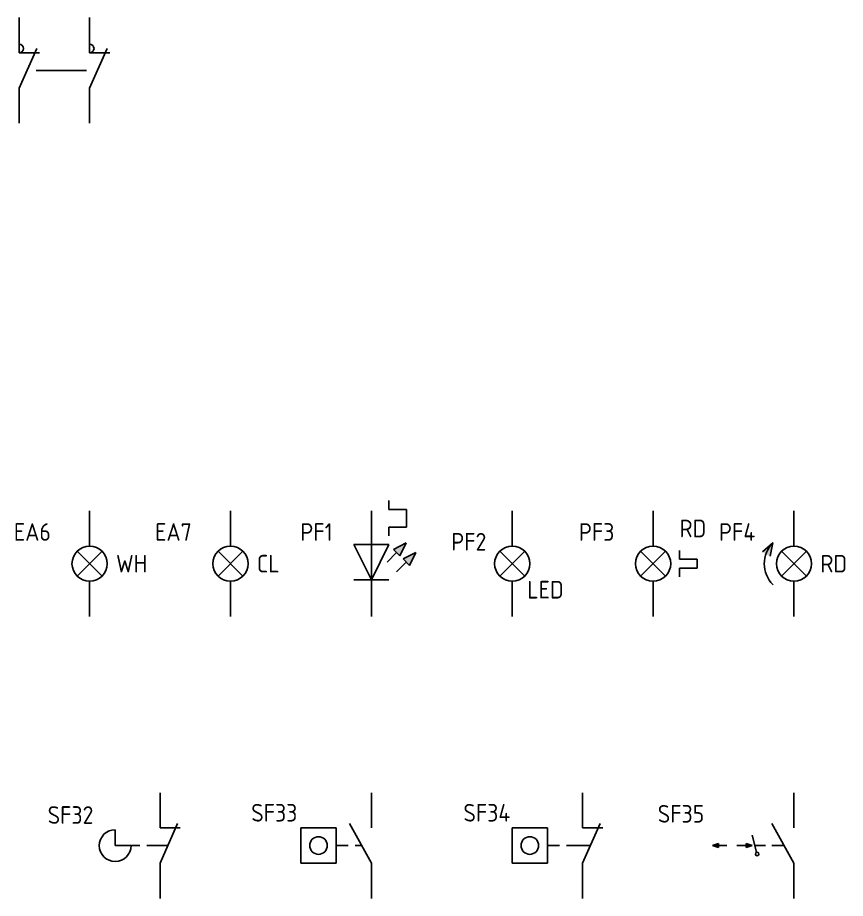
# Model space of a CAD drawing. Header units: millimetres. Extents: x 1746 to 2533, y 1027 to 2108.
# Drawn here: x 1859.8 to 1977.3, y 1422.5 to 1547.5 of the extents above; entities that cross this region are included whole.
import ezdxf
from ezdxf.enums import TextEntityAlignment as Align

# ---------------------------------------------------------------- set-up
doc = ezdxf.new("R2010")
doc.units = ezdxf.units.MM
for name, color, linetype in [('LINK', 7, 'Continuous'), ('MISC', 7, 'Continuous'), ('SYMS', 7, 'Continuous'), ('TAGS', 7, 'Continuous')]:
    doc.layers.add(name, color=color, linetype=linetype)
doc.styles.add('WD_IEC', font='isocp2.shx', dxfattribs={"width": 0.9, "height": 4})

# ---------------------------------------------------------------- blocks, each defined once
blk = doc.blocks.new('VMS22P')
for p, q in [((0, 7.5), (0, 2.5)), ((0, -2.5), (2.5, 3.12)), ((0, 2.5), (2.87, 2.5)), ((0, -2.5), (0, -7.5))]:
    blk.add_line(p, q)
blk.add_arc((0, 3.12), 0.625, 270, 90)
at = {"style": 'WD_IEC'}
for tag, p in [('INST', (-5.25, 6.75)), ('LOC', (-5.25, 3.75)), ('TAG2', (-5.25, 0.75)), ('XREF', (-5.25, -3.75)), ('DESC1', (-5.25, -6.75)), ('DESC2', (-5.25, -9.75)), ('DESC3', (-5.25, -12.75))]:
    blk.add_attdef(tag, text='', height=2.5, dxfattribs=at).set_placement(p, align=Align.RIGHT)
at = {"style": 'WD_IEC', "flags": 1}
for tag, p, height in [('X2TERM01', (0, 7.5), 0.32), ('X4LINK', (-0.44, 0), 0.32), ('X1LINK', (2.4, 0), 0.32), ('CONTACT', (4, -3.5), 1), ('FAMILY', (4, -5), 1), ('X8TERM02', (0, -7.5), 0.32)]:
    blk.add_attdef(tag, p, '', height=height, dxfattribs=at)
at = {"style": 'WD_IEC'}
blk.add_attdef('TERM01', text='', height=2, rotation=90, dxfattribs=at).set_placement((-1, 7.5), align=Align.RIGHT)
blk.add_attdef('TERM02', (-1, -7.5), '', height=2, rotation=90, dxfattribs=at)
blk = doc.blocks.new('VLT1W')
for p, q in [((0, 7.5), (0, 2.5)), ((-1.77, -1.77), (1.77, 1.77)), ((1.77, -1.77), (-1.77, 1.77)), ((0, -2.5), (0, -7.5))]:
    blk.add_line(p, q)
blk.add_circle((0, 0), 2.5)
at = {"style": 'WD_IEC'}
for tag, p in [('INST', (-5.5, 10.25)), ('LOC', (-5.5, 6.75)), ('TAG1', (-5.5, 3.25)), ('DESC1', (-5.5, -6.35)), ('DESC2', (-5.5, -9.85)), ('DESC3', (-5.5, -13.35))]:
    blk.add_attdef(tag, text='', height=2.5, dxfattribs=at).set_placement(p, align=Align.RIGHT)
at = {"style": 'WD_IEC', "flags": 1}
for tag, p, height in [('X2TERM01', (0, 7.5), 0.32), ('X4LINK', (-3, 0), 0.32), ('X1LINK', (3, 0), 0.32), ('ASSYCODE', (1, -4), 1), ('FAMILY', (1, -5.5), 1), ('CATDESC', (1, -7), 1), ('X8TERM02', (0, -7.5), 0.32)]:
    blk.add_attdef(tag, p, '', height=height, dxfattribs=at)
at = {"style": 'WD_IEC'}
blk.add_attdef('TERM01', text='', height=2, rotation=90, dxfattribs=at).set_placement((-1, 7.5), align=Align.RIGHT)
at = {"style": 'WD_IEC', "flags": 9}
for tag, p in [('MFG', (-6, -0.25)), ('CAT', (-6, -2.75))]:
    blk.add_attdef(tag, text='', height=1.5, dxfattribs=at).set_placement(p, align=Align.RIGHT)
at = {"lineweight": 13, "style": 'WD_IEC'}
blk.add_attdef('COLOR', text='', height=2.5, dxfattribs=at).set_placement((3.75, 0), align=Align.MIDDLE_LEFT)
at = {"style": 'WD_IEC'}
blk.add_attdef('TERM02', (-1, -7.5), '', height=2, rotation=90, dxfattribs=at)
at = {"lineweight": 15, "style": 'WD_IEC'}
for tag, p in [('XREF', (-5.5, -18)), ('WDTAGALT', (-5.5, -21.5))]:
    blk.add_attdef(tag, text='', height=2.5, dxfattribs=at).set_placement(p, align=Align.RIGHT)
blk = doc.blocks.new('VLT1C')
for p, q in [((0, 7.5), (0, 2.5)), ((-1.77, -1.77), (1.77, 1.77)), ((1.77, -1.77), (-1.77, 1.77)), ((0, -2.5), (0, -7.5))]:
    blk.add_line(p, q)
blk.add_circle((0, 0), 2.5)
at = {"style": 'WD_IEC'}
for tag, p in [('INST', (-5.5, 10.25)), ('LOC', (-5.5, 6.75)), ('TAG1', (-5.5, 3.25)), ('DESC1', (-5.5, -6.35)), ('DESC2', (-5.5, -9.85)), ('DESC3', (-5.5, -13.35))]:
    blk.add_attdef(tag, text='', height=2.5, dxfattribs=at).set_placement(p, align=Align.RIGHT)
at = {"style": 'WD_IEC', "flags": 1}
for tag, p, height in [('X2TERM01', (0, 7.5), 0.32), ('X4LINK', (-3, 0), 0.32), ('X1LINK', (3, 0), 0.32), ('ASSYCODE', (1, -4), 1), ('FAMILY', (1, -5.5), 1), ('CATDESC', (1, -7), 1), ('X8TERM02', (0, -7.5), 0.32)]:
    blk.add_attdef(tag, p, '', height=height, dxfattribs=at)
at = {"style": 'WD_IEC'}
blk.add_attdef('TERM01', text='', height=2, rotation=90, dxfattribs=at).set_placement((-1, 7.5), align=Align.RIGHT)
at = {"style": 'WD_IEC', "flags": 9}
for tag, p in [('MFG', (-6, -0.25)), ('CAT', (-6, -2.75))]:
    blk.add_attdef(tag, text='', height=1.5, dxfattribs=at).set_placement(p, align=Align.RIGHT)
at = {"lineweight": 13, "style": 'WD_IEC'}
blk.add_attdef('COLOR', text='', height=2.5, dxfattribs=at).set_placement((3.75, 0), align=Align.MIDDLE_LEFT)
at = {"style": 'WD_IEC'}
blk.add_attdef('TERM02', (-1, -7.5), '', height=2, rotation=90, dxfattribs=at)
at = {"lineweight": 15, "style": 'WD_IEC'}
for tag, p in [('XREF', (-5.5, -18)), ('WDTAGALT', (-5.5, -21))]:
    blk.add_attdef(tag, text='', height=2.5, dxfattribs=at).set_placement(p, align=Align.RIGHT)
blk = doc.blocks.new('VLT1H13')
for p, q in [((2.5, 8.95), (2.5, 7.7)), ((2.5, 7.7), (5, 7.7)), ((5, 7.7), (5, 5.2)), ((0, -7.5), (0, 7.5)), ((5, 5.2), (2.5, 5.2)), ((2.5, 5.2), (2.5, 3.95)), ((0, -2.28), (-2.5, 2.72)), ((-2.5, 2.72), (2.5, 2.72)), ((2.5, 2.72), (0, -2.28)), ((3.13, 2.03), (4.95, 2.94)), ((4.95, 2.94), (4.04, 1.12)), ((3.59, 1.57), (2.23, 0.21)), ((4.04, 1.12), (3.13, 2.03)), ((4.5, 0.67), (6.31, 1.57)), ((6.31, 1.57), (5.4, -0.24)), ((4.95, 0.21), (3.59, -1.15)), ((5.4, -0.24), (4.5, 0.67)), ((-2.5, -2.28), (2.5, -2.28))]:
    blk.add_line(p, q)
for points in [[(4.04, 1.12), (3.13, 2.03), (4.95, 2.94)], [(5.4, -0.24), (4.5, 0.67), (6.31, 1.57)]]:
    blk.add_solid(points)
at = {"style": 'WD_IEC'}
for tag, p in [('INST', (-5.5, 9.25)), ('LOC', (-5.5, 6.25)), ('TAG1', (-5.5, 3.25)), ('DESC1', (-5.01, -3.83)), ('DESC2', (-5.01, -6.83)), ('DESC3', (-5.01, -9.83))]:
    blk.add_attdef(tag, text='', height=2.5, dxfattribs=at).set_placement(p, align=Align.RIGHT)
at = {"style": 'WD_IEC', "flags": 1}
for tag, p, height in [('X2TERM01', (0, 7.5), 0.32), ('ASSYCODE', (6.5, -4), 1), ('FAMILY', (6.5, -5.5), 1), ('CATDESC', (6.5, -7), 1), ('X8TERM02', (0, -7.5), 0.32)]:
    blk.add_attdef(tag, p, '', height=height, dxfattribs=at)
at = {"style": 'WD_IEC', "flags": 9}
for tag, p in [('MFG', (9.9, 6.19)), ('CAT', (9.9, 3.69))]:
    blk.add_attdef(tag, text='', height=1.5, dxfattribs=at).set_placement(p, align=Align.RIGHT)
at = {"style": 'WD_IEC'}
blk.add_attdef('TERM01', text='', height=2, rotation=90, dxfattribs=at).set_placement((-1, 7.5), align=Align.RIGHT)
at = {"lineweight": 15, "style": 'WD_IEC'}
blk.add_attdef('XREF', text='', height=2.5, dxfattribs=at).set_placement((-5.01, -0.83), align=Align.RIGHT)
at = {"style": 'WD_IEC'}
blk.add_attdef('TERM02', (-1, -7.5), '', height=2, rotation=90, dxfattribs=at)
at = {"style": 'WD_IEC', "width": 0.9}
blk.add_attdef('WDTAGALT', text='', height=2.5, dxfattribs=at).set_placement((-5.01, -12.83), align=Align.RIGHT)
blk = doc.blocks.new('VLT1H25')
for p, q in [((0, 7.5), (0, 2.5)), ((-1.77, -1.77), (1.77, 1.77)), ((1.77, -1.77), (-1.77, 1.77)), ((0, -2.5), (0, -7.5))]:
    blk.add_line(p, q)
blk.add_circle((0, 0), 2.5)
at = {"style": 'WD_IEC'}
for tag, p in [('INST', (-3.67, 7.86)), ('LOC', (-3.67, 4.86)), ('TAG1', (-3.67, 1.86)), ('DESC1', (-3.32, -5.22)), ('DESC2', (-3.32, -8.22)), ('DESC3', (-3.32, -11.22))]:
    blk.add_attdef(tag, text='', height=2.5, dxfattribs=at).set_placement(p, align=Align.RIGHT)
at = {"style": 'WD_IEC', "flags": 1}
for tag, p, height in [('X2TERM01', (0, 7.5), 0.32), ('X8TERM02', (0, -7.5), 0.32), ('ASSYCODE', (2.72, -7.44), 1), ('FAMILY', (2.72, -8.94), 1), ('CATDESC', (2.72, -10.44), 1)]:
    blk.add_attdef(tag, p, '', height=height, dxfattribs=at)
at = {"style": 'WD_IEC'}
blk.add_attdef('TERM01', text='', height=2, rotation=90, dxfattribs=at).set_placement((-0.99, 7.39), align=Align.RIGHT)
at = {"style": 'WD_IEC', "flags": 9}
for tag, p in [('MFG', (6.1, 5.14)), ('CAT', (6.1, 2.64))]:
    blk.add_attdef(tag, text='', height=1.5, dxfattribs=at).set_placement(p, align=Align.RIGHT)
at = {"lineweight": 15, "style": 'WD_IEC'}
blk.add_attdef('XREF', text='', height=2.5, dxfattribs=at).set_placement((-3.32, -2.22), align=Align.RIGHT)
at = {"style": 'WD_IEC'}
blk.add_attdef('TERM02', (-1, -7.5), '', height=2, rotation=90, dxfattribs=at)
at = {"lineweight": 15, "style": 'WD_IEC'}
blk.add_attdef('TYPE', (2.13, -4.94), '', height=2.5, dxfattribs=at)
at = {"style": 'WD_IEC', "width": 0.9}
blk.add_attdef('WDTAGALT', text='', height=2.5, dxfattribs=at).set_placement((-3.32, -14.22), align=Align.RIGHT)
blk = doc.blocks.new('VBE1RFL')
for p, q in [((0, 7.5), (0, 2.5)), ((-1.77, -1.77), (1.77, 1.77)), ((1.77, -1.77), (-1.77, 1.77)), ((3.75, 1.88), (3.75, 0.62)), ((3.75, 0.62), (6.25, 0.62)), ((6.25, 0.62), (6.25, -0.62)), ((6.25, -0.62), (3.75, -0.62)), ((3.75, -0.62), (3.75, -1.88)), ((0, -2.5), (0, -7.5))]:
    blk.add_line(p, q)
blk.add_circle((0, 0), 2.5)
at = {"style": 'WD_IEC'}
for tag, p in [('INST', (-5.5, 10.25)), ('LOC', (-5.5, 6.75)), ('TAG1', (-5.5, 3.25)), ('DESC1', (-5.5, -6.35)), ('DESC2', (-5.5, -9.85)), ('DESC3', (-5.5, -13.35))]:
    blk.add_attdef(tag, text='', height=2.5, dxfattribs=at).set_placement(p, align=Align.RIGHT)
at = {"style": 'WD_IEC', "flags": 1}
for tag, p, height in [('X2TERM01', (0, 7.5), 0.32), ('X4LINK', (-3, 0), 0.32), ('X1LINK', (3, 0), 0.32), ('ASSYCODE', (1, -4), 1), ('FAMILY', (1, -5.5), 1), ('CATDESC', (1, -7), 1), ('X8TERM02', (0, -7.5), 0.32)]:
    blk.add_attdef(tag, p, '', height=height, dxfattribs=at)
at = {"style": 'WD_IEC'}
blk.add_attdef('TERM01', text='', height=2, rotation=90, dxfattribs=at).set_placement((-1, 7.5), align=Align.RIGHT)
at = {"lineweight": 13, "style": 'WD_IEC'}
blk.add_attdef('COLOR', text='', height=2.5, dxfattribs=at).set_placement((3.75, 5), align=Align.MIDDLE_LEFT)
at = {"style": 'WD_IEC', "flags": 9}
for tag, p in [('MFG', (-6, -0.25)), ('CAT', (-6, -2.75))]:
    blk.add_attdef(tag, text='', height=1.5, dxfattribs=at).set_placement(p, align=Align.RIGHT)
at = {"style": 'WD_IEC'}
blk.add_attdef('TERM02', (-1, -7.5), '', height=2, rotation=90, dxfattribs=at)
at = {"lineweight": 15, "style": 'WD_IEC'}
for tag, p in [('XREF', (-5.5, -18)), ('WDTAGALT', (-5.5, -21.5))]:
    blk.add_attdef(tag, text='', height=2.5, dxfattribs=at).set_placement(p, align=Align.RIGHT)
blk = doc.blocks.new('VBE1RRT')
for p, q in [((0, 7.5), (0, 2.5)), ((-2.98, 2.98), (-4.47, 1.69)), ((-3.4, 1.05), (-2.98, 2.98)), ((-1.77, -1.77), (1.77, 1.77)), ((1.77, -1.77), (-1.77, 1.77)), ((0, -2.5), (0, -7.5))]:
    blk.add_line(p, q)
blk.add_circle((0, 0), 2.5)
blk.add_arc((0, 0), 4.21, 135, 225)
blk.add_solid([(-2.98, 2.98), (-4.47, 1.69), (-3.4, 1.05)])
at = {"style": 'WD_IEC'}
for tag, p in [('INST', (-5.5, 10.25)), ('LOC', (-5.5, 6.75)), ('TAG1', (-5.5, 3.25)), ('DESC1', (-5.5, -6.35)), ('DESC2', (-5.5, -9.85)), ('DESC3', (-5.5, -13.35))]:
    blk.add_attdef(tag, text='', height=2.5, dxfattribs=at).set_placement(p, align=Align.RIGHT)
at = {"style": 'WD_IEC', "flags": 1}
for tag, p, height in [('X2TERM01', (0, 7.5), 0.32), ('X4LINK', (-3, 0), 0.32), ('X1LINK', (3, 0), 0.32), ('ASSYCODE', (1, -4), 1), ('FAMILY', (1, -5.5), 1), ('CATDESC', (1, -7), 1), ('X8TERM02', (0, -7.5), 0.32)]:
    blk.add_attdef(tag, p, '', height=height, dxfattribs=at)
at = {"style": 'WD_IEC'}
blk.add_attdef('TERM01', text='', height=2, rotation=90, dxfattribs=at).set_placement((-1, 7.5), align=Align.RIGHT)
at = {"style": 'WD_IEC', "flags": 9}
for tag, p in [('MFG', (-6, -0.25)), ('CAT', (-6, -2.75))]:
    blk.add_attdef(tag, text='', height=1.5, dxfattribs=at).set_placement(p, align=Align.RIGHT)
at = {"lineweight": 13, "style": 'WD_IEC'}
blk.add_attdef('COLOR', text='', height=2.5, dxfattribs=at).set_placement((3.75, 0), align=Align.MIDDLE_LEFT)
at = {"style": 'WD_IEC'}
blk.add_attdef('TERM02', (-1, -7.5), '', height=2, rotation=90, dxfattribs=at)
at = {"lineweight": 15, "style": 'WD_IEC'}
for tag, p in [('XREF', (-5.5, -18)), ('WDTAGALT', (-5.5, -21.5))]:
    blk.add_attdef(tag, text='', height=2.5, dxfattribs=at).set_placement(p, align=Align.RIGHT)
blk = doc.blocks.new('VLS12S13')
for p, q in [((0, 7.5), (0, 2.5)), ((0, -2.5), (2.5, 3.12)), ((0, 2.5), (2.87, 2.5)), ((-6.37, 0), (-6.37, 2.25)), ((-6.37, 0), (-6.37, 0)), ((-6.37, 0), (-3.87, 0)), ((-3.87, 0), (-2.87, 0)), ((-1.87, 0), (1.11, 0)), ((0, -2.5), (0, -7.5))]:
    blk.add_line(p, q)
blk.add_arc((-6.37, 0), 2.25, 90, 0)
at = {"style": 'WD_IEC'}
for tag, p in [('INST', (-9.46, 9.08)), ('LOC', (-9.46, 6.08)), ('TAG1', (-9.46, 3.08)), ('DESC1', (-9.46, -10.03)), ('DESC2', (-9.46, -13.03)), ('DESC3', (-9.46, -16.03))]:
    blk.add_attdef(tag, text='', height=2.5, dxfattribs=at).set_placement(p, align=Align.RIGHT)
at = {"style": 'WD_IEC', "flags": 1}
for tag, p, height in [('X2TERM01', (0, 7.5), 0.32), ('CONTACT', (0.75, 3.89), 1), ('COMMON', (2, 2.64), 1), ('MFG', (-13.4, -0.35), 1.5), ('X1LINK', (2.16, 0), 0.32), ('CAT', (-13.4, -2.92), 1.5), ('ASSYCODE', (1, -3.5), 1), ('FAMILY', (1, -5), 1), ('CATDESC', (1, -6.5), 1), ('X8TERM02', (0, -7.5), 0.32)]:
    blk.add_attdef(tag, p, '', height=height, dxfattribs=at)
at = {"style": 'WD_IEC'}
blk.add_attdef('TERM01', text='', height=2, rotation=90, dxfattribs=at).set_placement((-1, 7.5), align=Align.RIGHT)
blk.add_attdef('TERM02', (-1.1, -7.8), '', height=2, rotation=90, dxfattribs=at)
at = {"lineweight": 15, "style": 'WD_IEC'}
blk.add_attdef('XREF', text='', height=2.5, dxfattribs=at).set_placement((-9.46, -7.03), align=Align.RIGHT)
at = {"style": 'WD_IEC', "width": 0.9}
blk.add_attdef('WDTAGALT', text='', height=2.5, dxfattribs=at).set_placement((-9.46, -19.03), align=Align.RIGHT)
blk = doc.blocks.new('VLS11S16')
for p, q in [((0, 7.5), (0, 2.5)), ((-5, 2.5), (-10, 2.5)), ((-10, 2.5), (-10, -2.5)), ((-5, -2.5), (-5, 2.5)), ((0, -2.5), (-3.12, 3.12)), ((-5, 0), (-3.31, 0)), ((-2.31, 0), (-1.39, 0)), ((-10, -2.5), (-5, -2.5)), ((0, -2.5), (0, -7.5))]:
    blk.add_line(p, q)
blk.add_circle((-7.5, 0), 1.25)
at = {"style": 'WD_IEC'}
for tag, p in [('INST', (-10.51, 9.4)), ('LOC', (-10.51, 6.4)), ('TAG1', (-10.51, 3.4)), ('DESC1', (-10.51, -9.72)), ('DESC2', (-10.51, -12.72)), ('DESC3', (-10.51, -15.72))]:
    blk.add_attdef(tag, text='', height=2.5, dxfattribs=at).set_placement(p, align=Align.RIGHT)
at = {"style": 'WD_IEC', "flags": 1}
for tag, p, height in [('X2TERM01', (0, 7.5), 0.32), ('CONTACT', (0.75, 3.89), 1), ('COMMON', (2, 2.64), 1), ('MFG', (-14.45, -0.03), 1.5), ('X1LINK', (0, 0), 0.32), ('CAT', (-14.45, -2.61), 1.5), ('ASSYCODE', (1, -3.5), 1), ('FAMILY', (1, -5), 1), ('CATDESC', (1, -6.5), 1), ('X8TERM02', (0, -7.5), 0.32)]:
    blk.add_attdef(tag, p, '', height=height, dxfattribs=at)
at = {"style": 'WD_IEC'}
blk.add_attdef('TERM01', text='', height=2, rotation=90, dxfattribs=at).set_placement((-1, 7.5), align=Align.RIGHT)
blk.add_attdef('TERM02', (-1.1, -7.8), '', height=2, rotation=90, dxfattribs=at)
at = {"lineweight": 15, "style": 'WD_IEC'}
for tag, p in [('XREF', (-10.51, -6.72)), ('WDTAGALT', (-10.51, -18.72))]:
    blk.add_attdef(tag, text='', height=2.5, dxfattribs=at).set_placement(p, align=Align.RIGHT)
blk = doc.blocks.new('VLS12S16')
for p, q in [((0, 7.5), (0, 2.5)), ((-5, 2.5), (-10, 2.5)), ((-10, 2.5), (-10, -2.5)), ((-5, -2.5), (-5, 2.5)), ((0, -2.5), (2.5, 3.12)), ((0, 2.5), (2.87, 2.5)), ((-5, 0), (-3.31, 0)), ((-2.31, 0), (1.11, 0)), ((-10, -2.5), (-5, -2.5)), ((0, -2.5), (0, -7.5))]:
    blk.add_line(p, q)
blk.add_circle((-7.5, 0), 1.25)
at = {"style": 'WD_IEC'}
for tag, p in [('INST', (-10.28, 9.4)), ('LOC', (-10.28, 6.4)), ('TAG1', (-10.28, 3.4)), ('DESC1', (-10.28, -9.72)), ('DESC2', (-10.28, -12.72)), ('DESC3', (-10.28, -15.72))]:
    blk.add_attdef(tag, text='', height=2.5, dxfattribs=at).set_placement(p, align=Align.RIGHT)
at = {"style": 'WD_IEC', "flags": 1}
for tag, p, height in [('X2TERM01', (0, 7.5), 0.32), ('CONTACT', (0.75, 3.89), 1), ('COMMON', (2, 2.64), 1), ('MFG', (-14.22, -0.03), 1.5), ('X1LINK', (2.09, 0), 0.32), ('CAT', (-14.22, -2.61), 1.5), ('ASSYCODE', (1, -3.5), 1), ('FAMILY', (1, -5), 1), ('CATDESC', (1, -6.5), 1), ('X8TERM02', (0, -7.5), 0.32)]:
    blk.add_attdef(tag, p, '', height=height, dxfattribs=at)
at = {"style": 'WD_IEC'}
blk.add_attdef('TERM01', text='', height=2, rotation=90, dxfattribs=at).set_placement((-1, 7.5), align=Align.RIGHT)
blk.add_attdef('TERM02', (-1.1, -7.8), '', height=2, rotation=90, dxfattribs=at)
at = {"lineweight": 15, "style": 'WD_IEC'}
blk.add_attdef('XREF', text='', height=2.5, dxfattribs=at).set_placement((-10.28, -6.72), align=Align.RIGHT)
at = {"style": 'WD_IEC', "width": 0.9}
blk.add_attdef('WDTAGALT', text='', height=2.5, dxfattribs=at).set_placement((-10.28, -18.72), align=Align.RIGHT)
blk = doc.blocks.new('VLS11S84')
for p, q in [((0, 7.5), (0, 2.5)), ((0, -2.5), (-3.13, 3.13)), ((-5.56, 0), (-5.94, 1.45)), ((-10.71, 0.28), (-11.55, 0)), ((-11.55, 0), (-10.71, -0.28)), ((-10.71, -0.28), (-10.71, 0.28)), ((-10.71, 0), (-9.54, 0)), ((-6.77, 0.28), (-6.77, -0.28)), ((-5.93, 0), (-6.77, 0.28)), ((-5.56, 0), (-4.04, 0)), ((-5.56, 0), (-5.3, -0.97)), ((-3.13, 0), (-1.39, 0)), ((-6.77, 0), (-8.13, 0)), ((-6.77, -0.28), (-5.93, 0)), ((0, -2.5), (0, -7.5))]:
    blk.add_line(p, q)
blk.add_circle((-5.23, -1.21), 0.25)
for points in [[(-10.71, -0.28), (-10.71, 0.28), (-11.55, 0)], [(-6.77, 0.28), (-6.77, -0.28), (-5.93, 0)]]:
    blk.add_solid(points)
at = {"style": 'WD_IEC'}
for tag, p in [('INST', (-12.74, 9.25)), ('LOC', (-12.74, 6.25)), ('TAG1', (-12.74, 3.25)), ('DESC1', (-12.74, -9.35)), ('DESC2', (-12.74, -12.35)), ('DESC3', (-12.74, -15.35))]:
    blk.add_attdef(tag, text='', height=2.5, dxfattribs=at).set_placement(p, align=Align.RIGHT)
at = {"style": 'WD_IEC', "flags": 1}
for tag, p, height in [('X2TERM01', (0, 7.5), 0.32), ('CONTACT', (0.5, 4.5), 1), ('COMMON', (1.75, 3.25), 1), ('X1LINK', (0, 0), 0.32), ('ASSYCODE', (1, -4), 1), ('FAMILY', (1, -5.5), 1), ('CATDESC', (1, -7), 1), ('X8TERM02', (0, -7.5), 0.32)]:
    blk.add_attdef(tag, p, '', height=height, dxfattribs=at)
at = {"style": 'WD_IEC'}
blk.add_attdef('TERM01', text='', height=2, rotation=90, dxfattribs=at).set_placement((-1, 7.5), align=Align.RIGHT)
at = {"style": 'WD_IEC', "flags": 9}
for tag, p in [('MFG', (-13.24, -0.25)), ('0', (-8.52, -0.78)), ('CAT', (-13.24, -2.75))]:
    blk.add_attdef(tag, text='', height=1.5, dxfattribs=at).set_placement(p, align=Align.RIGHT)
at = {"style": 'WD_IEC'}
blk.add_attdef('TERM02', (-1, -7.5), '', height=2, rotation=90, dxfattribs=at)
at = {"lineweight": 15, "style": 'WD_IEC'}
for tag, p in [('XREF', (-12.74, -6.35)), ('WDTAGALT', (-12.74, -18.35))]:
    blk.add_attdef(tag, text='', height=2.5, dxfattribs=at).set_placement(p, align=Align.RIGHT)

msp = doc.modelspace()

# ---------------------------------------------------------------- linework, layer by layer
at = {"layer": 'LINK'}
msp.add_lwpolyline([(1862.4, 1540), (1869.56, 1540)], dxfattribs=at)

# ---------------------------------------------------------------- block references
at = {"layer": 'SYMS'}
for p in [(1860, 1540), (1870, 1540)]:
    msp.add_blockref('VMS22P', p, dxfattribs=at)
ref = msp.add_blockref('VLT1H13', (1910, 1470), dxfattribs=at)
ref.add_attrib('TAG1', 'PF1', dxfattribs={"layer": 'TAGS', "height": 2.5, "style": 'WD_IEC'}).set_placement((1904.5, 1473.25), align=Align.RIGHT)
ref = msp.add_blockref('VLT1W', (1870, 1470), dxfattribs=at)
ref.add_attrib('COLOR', 'WH', dxfattribs={"layer": 'MISC', "lineweight": 13, "height": 2.5, "style": 'WD_IEC'}).set_placement((1873.75, 1470), align=Align.MIDDLE_LEFT)
ref.add_attrib('TAG1', 'EA6', dxfattribs={"layer": 'TAGS', "height": 2.5, "style": 'WD_IEC'}).set_placement((1864.5, 1473.25), align=Align.RIGHT)
ref = msp.add_blockref('VLT1C', (1890, 1470), dxfattribs=at)
ref.add_attrib('COLOR', 'CL', dxfattribs={"layer": 'MISC', "lineweight": 13, "height": 2.5, "style": 'WD_IEC'}).set_placement((1893.75, 1470), align=Align.MIDDLE_LEFT)
ref.add_attrib('TAG1', 'EA7', dxfattribs={"layer": 'TAGS', "height": 2.5, "style": 'WD_IEC'}).set_placement((1884.5, 1473.25), align=Align.RIGHT)
ref = msp.add_blockref('VLT1H25', (1930, 1470), dxfattribs=at)
ref.add_attrib('TYPE', 'LED', (1932.13, 1465.06), dxfattribs={"layer": 'MISC', "lineweight": 15, "height": 2.5, "style": 'WD_IEC'})
ref.add_attrib('TAG1', 'PF2', dxfattribs={"layer": 'TAGS', "height": 2.5, "style": 'WD_IEC'}).set_placement((1926.33, 1471.86), align=Align.RIGHT)
ref = msp.add_blockref('VBE1RFL', (1950, 1470), dxfattribs=at)
ref.add_attrib('COLOR', 'RD', dxfattribs={"layer": 'MISC', "lineweight": 13, "height": 2.5, "style": 'WD_IEC'}).set_placement((1953.75, 1475), align=Align.MIDDLE_LEFT)
ref.add_attrib('TAG1', 'PF3', dxfattribs={"layer": 'TAGS', "height": 2.5, "style": 'WD_IEC'}).set_placement((1944.5, 1473.25), align=Align.RIGHT)
ref = msp.add_blockref('VBE1RRT', (1970, 1470), dxfattribs=at)
ref.add_attrib('COLOR', 'RD', dxfattribs={"layer": 'MISC', "lineweight": 13, "height": 2.5, "style": 'WD_IEC'}).set_placement((1973.75, 1470), align=Align.MIDDLE_LEFT)
ref.add_attrib('TAG1', 'PF4', dxfattribs={"layer": 'TAGS', "height": 2.5, "style": 'WD_IEC'}).set_placement((1964.5, 1473.25), align=Align.RIGHT)
ref = msp.add_blockref('VLS12S13', (1880, 1430), dxfattribs=at)
ref.add_attrib('TAG1', 'SF32', dxfattribs={"layer": 'TAGS', "height": 2.5, "style": 'WD_IEC'}).set_placement((1870.54, 1433.08), align=Align.RIGHT)
ref = msp.add_blockref('VLS11S16', (1910, 1430), dxfattribs=at)
ref.add_attrib('TAG1', 'SF33', dxfattribs={"layer": 'TAGS', "height": 2.5, "style": 'WD_IEC'}).set_placement((1899.49, 1433.4), align=Align.RIGHT)
ref = msp.add_blockref('VLS12S16', (1940, 1430), dxfattribs=at)
ref.add_attrib('TAG1', 'SF34', dxfattribs={"layer": 'TAGS', "height": 2.5, "style": 'WD_IEC'}).set_placement((1929.72, 1433.4), align=Align.RIGHT)
ref = msp.add_blockref('VLS11S84', (1970, 1430), dxfattribs=at)
ref.add_attrib('TAG1', 'SF35', dxfattribs={"layer": 'TAGS', "height": 2.5, "style": 'WD_IEC'}).set_placement((1957.26, 1433.25), align=Align.RIGHT)

doc.saveas('drawing.dxf')
